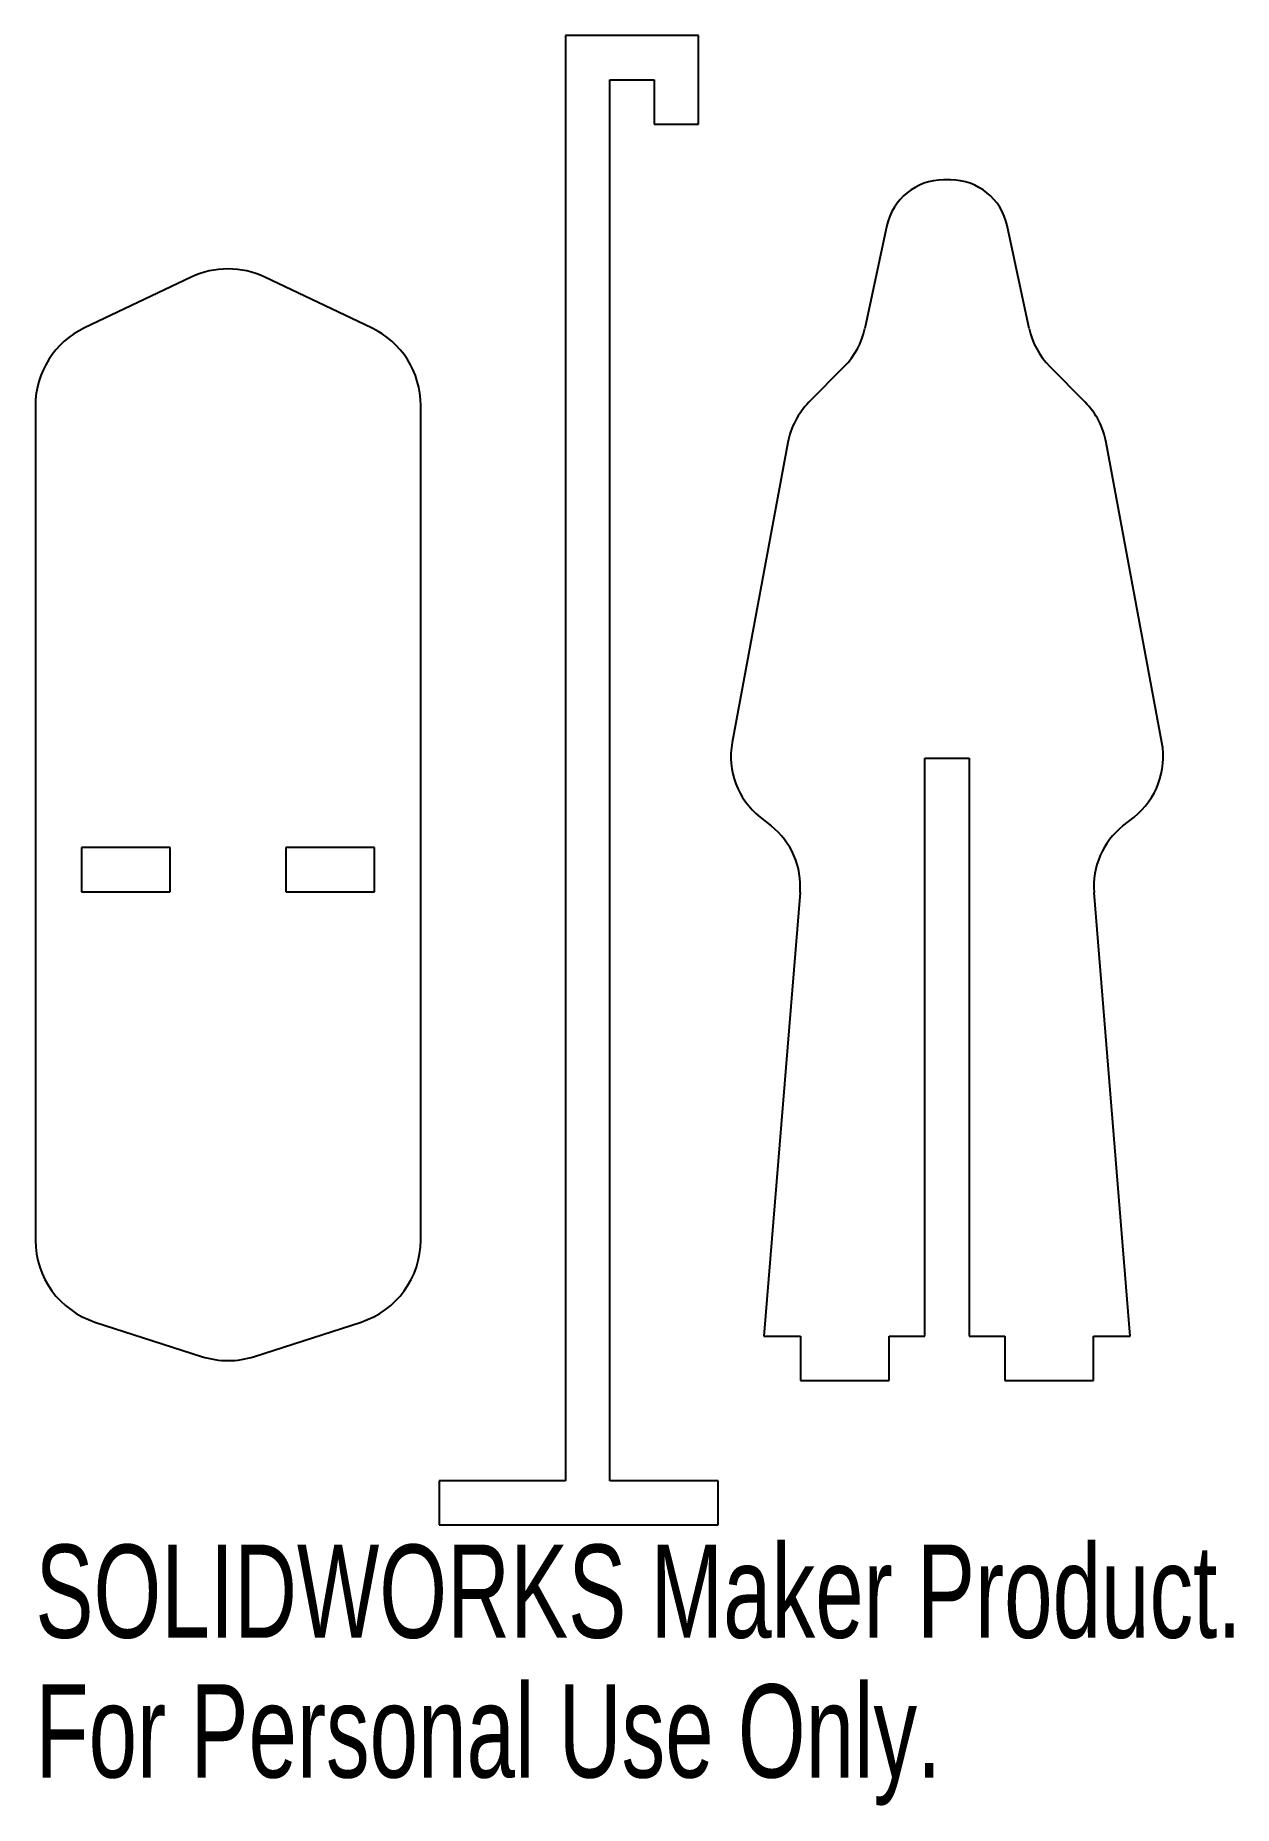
# Model space of a CAD drawing. Header units: millimetres. Extents: x -28.7 to 33.5, y -54.4 to 37.5.
import ezdxf

# ---------------------------------------------------------------- set-up
doc = ezdxf.new("R2010")
doc.units = ezdxf.units.MM
doc.styles.add('SLDTEXTSTYLE0', font='TXT', dxfattribs={"width": 0.7})

msp = doc.modelspace()

# ---------------------------------------------------------------- linework, layer by layer
at = {"color": 7, "linetype": 'Continuous', "lineweight": 25}
for p, q in [((-1.15, 37.5), (-1.15, -37.5)), ((5.75, 37.5), (-1.15, 37.5)), ((5.75, 32.9), (5.75, 37.5)), ((1.15, -37.5), (1.15, 35.2)), ((1.15, 35.2), (3.45, 35.2)), ((3.45, 35.2), (3.45, 32.9)), ((3.45, 32.9), (5.75, 32.9)), ((18.846, 30), (18.474, 30)), ((15.54, 27.629), (14.397, 22.295)), ((22.922, 22.295), (21.779, 27.629)), ((-20.572, 24.952), (-26.111, 22.324)), ((-11.209, 22.324), (-16.747, 24.952)), ((13.328, 20.318), (11.489, 18.462)), ((25.83, 18.462), (23.992, 20.318)), ((-28.66, 18.293), (-28.66, -25.021)), ((-8.66, -25.021), (-8.66, 18.293)), ((10.398, 16.376), (7.508, 0.798)), ((29.811, 0.798), (26.922, 16.376)), ((17.51, -30), (17.51, 0)), ((17.51, 0), (19.81, 0)), ((19.81, 0), (19.81, -30)), ((8.951, -3.062), (9.534, -3.525)), ((27.785, -3.525), (28.368, -3.062)), ((-26.26, -4.635), (-26.26, -6.935)), ((-21.66, -4.635), (-26.26, -4.635)), ((-21.66, -6.935), (-21.66, -4.635)), ((-11.06, -4.635), (-15.66, -4.635)), ((-15.66, -4.635), (-15.66, -6.935)), ((-11.06, -6.935), (-11.06, -4.635)), ((-26.26, -6.935), (-21.66, -6.935)), ((-15.66, -6.935), (-11.06, -6.935)), ((11.031, -6.982), (9.151, -30)), ((28.169, -30), (26.288, -6.982)), ((-25.568, -29.268), (-20.03, -31.054)), ((-17.29, -31.054), (-11.752, -29.268)), ((9.151, -30), (11.06, -30)), ((11.06, -30), (11.06, -32.3)), ((15.66, -32.3), (15.66, -30)), ((15.66, -30), (17.51, -30)), ((19.81, -30), (21.66, -30)), ((21.66, -30), (21.66, -32.3)), ((26.26, -30), (28.169, -30)), ((26.26, -32.3), (26.26, -30)), ((11.06, -32.3), (15.66, -32.3)), ((21.66, -32.3), (26.26, -32.3)), ((-1.15, -37.5), (-7.702, -37.5)), ((-7.702, -37.5), (-7.702, -39.8)), ((6.784, -37.5), (1.15, -37.5)), ((6.784, -39.8), (6.784, -37.5)), ((-7.702, -39.8), (6.784, -39.8))]:
    msp.add_line(p, q, dxfattribs=at)
for centre, radius, start, end in [((18.474, 27), 3, 90, 167.90524), ((18.846, 27), 3, 12.09476, 90), ((-18.66, 20.921), 4.462, 64.61656, 115.38344), ((-24.198, 18.293), 4.462, 115.38344, 180), ((-13.122, 18.293), 4.462, 0, 64.61656), ((10.486, 23.133), 4, 315.26776, 347.90524), ((26.833, 23.133), 4, 192.09476, 224.73224), ((14.331, 15.647), 4, 135.26776, 169.49141), ((22.989, 15.647), 4, 10.50859, 44.73224), ((11.441, 0.069), 4, 169.49141, 231.5063), ((25.878, 0.069), 4, 308.4937, 10.50859), ((7.045, -6.656), 4, 355.32913, 51.5063), ((30.275, -6.656), 4, 128.4937, 184.67087), ((-24.198, -25.021), 4.462, 180, 252.11786), ((-13.122, -25.021), 4.462, 287.88214, 0), ((-18.66, -26.808), 4.462, 252.11786, 287.88214)]:
    msp.add_arc(centre, radius, start, end, dxfattribs=at)

# ---------------------------------------------------------------- texts
at = {"color": 7, "linetype": 'Continuous', "char_height": 4.83362, "attachment_point": 1, "style": 'SLDTEXTSTYLE0'}
for s, insert in [('SOLIDWORKS Maker Product.', (-28.66, -40.82)), ('For Personal Use Only.', (-28.66, -48.07))]:
    msp.add_mtext(s, dxfattribs=dict(at, insert=insert))

doc.saveas('drawing.dxf')
